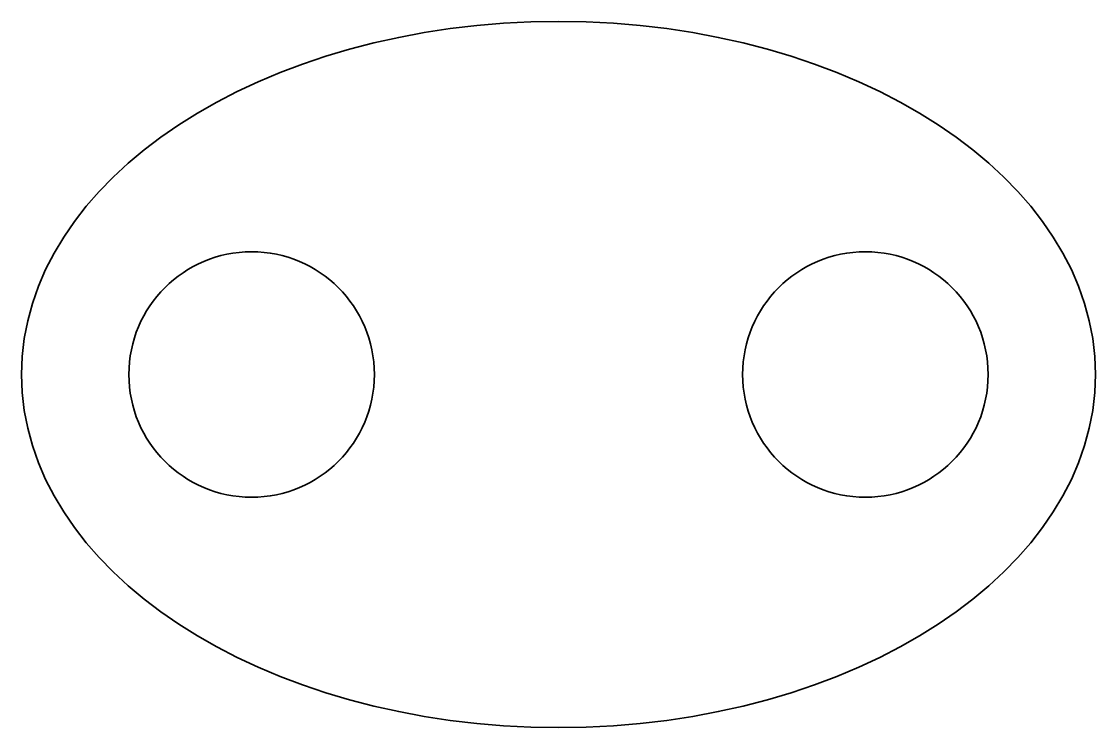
# Model space of a CAD drawing. Extents: x 96.2 to 113.8, y 142.7 to 154.3.
import ezdxf

# ---------------------------------------------------------------- set-up
doc = ezdxf.new("R2010")
doc.units = 0

msp = doc.modelspace()

# ---------------------------------------------------------------- linework, layer by layer
at = {"color": 7, "lineweight": 35}
for centre in [(100, 148.5), (110, 148.5)]:
    msp.add_circle(centre, 2, dxfattribs=at)
msp.add_ellipse((105, 148.5), major_axis=(8.75, 0), ratio=0.657143, start_param=6.283185307179586, end_param=12.566370614359172, dxfattribs=at)

doc.saveas('drawing.dxf')
